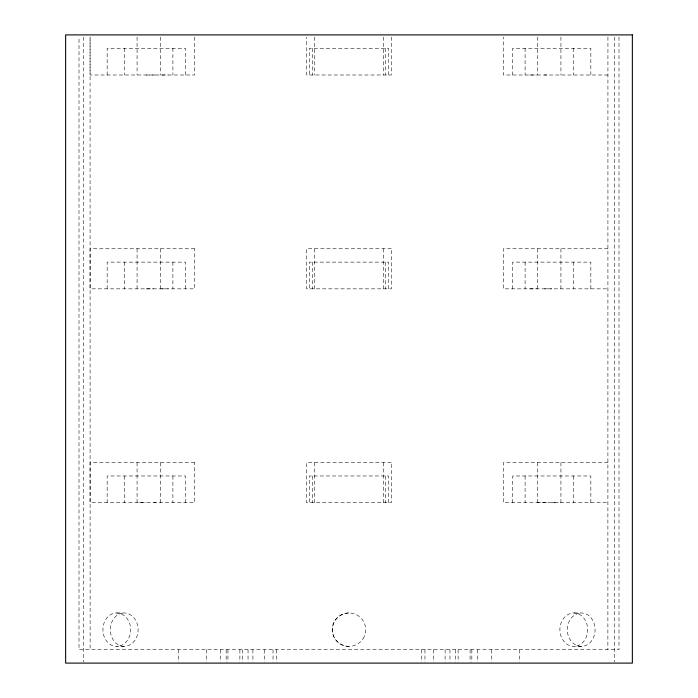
<?xml version="1.0" encoding="UTF-8"?>
<svg xmlns="http://www.w3.org/2000/svg" width="698" height="698" viewBox="0 0 698 698"><rect width="100%" height="100%" fill="white"/><g stroke="black" fill="none" stroke-linecap="round" stroke-linejoin="round"><path stroke-width="0.52" stroke-dasharray="3.49 2.62" d="M146.196 75L156.186 75M161.456 75L168.279 75M529.721 75L536.544 75M544.3 75L546.7 75M607.932 75L503.319 75L503.319 37.064M607.932 248.758L503.319 248.758L503.319 288.85L607.932 288.85M146.196 288.859L153.7 288.85M161.456 288.859L168.279 288.85M529.721 288.85L536.544 288.859M544.3 288.85L551.795 288.859M607.932 462.608L503.319 462.608L503.319 502.708L607.932 502.708M546.7 502.708L536.544 502.708M139.6 502.708L146.196 502.708M153.7 502.708L156.186 502.708M551.795 502.708L558.4 502.708M116.575 612.975L124 612.975A16.708 14.117 90 0 1 138.125 629.683A16.708 14.117 90 0 1 124 646.392L116.575 646.392A16.708 13.663 90 0 1 102.911 629.683A16.708 13.663 90 0 1 116.575 612.975A16.708 14.117 90 0 1 130.692 629.683A16.708 14.117 90 0 1 116.575 646.392M574 612.975L581.425 612.975A16.708 13.663 -90 0 1 595.089 629.683A16.708 13.663 -90 0 1 581.425 646.392L574 646.392A16.708 14.117 -90 0 1 559.875 629.683A16.708 14.117 -90 0 1 574 612.975A16.708 13.663 -90 0 1 587.664 629.683A16.708 13.663 -90 0 1 574 646.392M618.995 37.081L618.995 649.733L79.005 649.733L79.005 37.081M614.353 37.081L614.353 662.009M607.932 37.064L607.879 649.733M590.84 75L590.84 48.267L512.655 48.267L512.655 75M590.84 288.85L590.84 262.125L512.655 262.125L512.655 288.85M590.84 502.708L590.84 475.975L512.655 475.975L512.655 502.708M573.747 48.267L573.747 75M573.747 262.125L573.747 288.85M573.747 475.975L573.747 502.708M560.93 37.064L560.93 75M560.93 248.758L560.93 288.85M560.93 462.608L560.93 502.708M537.539 37.064L537.539 75M537.539 248.758L537.539 288.85M537.539 462.608L537.539 502.708M525.097 48.267L525.097 75M525.097 262.125L525.097 288.85M525.097 475.975L525.097 502.708M519.731 649.733L519.731 662.07M491.558 649.733L491.558 662.07M477.467 649.733L477.467 662.07M471.839 649.733L471.839 662.07M470.077 649.733L470.077 662.07M458.115 649.733L458.115 662.07M455.637 649.733L455.637 662.07M449.957 649.733L449.957 662.07M445.097 649.733L445.097 662.07M433.301 649.733L433.301 662.07M424.969 649.733L424.969 662.07M421.636 649.733L421.636 662.07M391.325 37.064L391.325 75L306.675 75L306.675 37.064M388.533 75L388.533 48.267L309.467 48.267L309.467 75M388.533 288.85L388.533 262.125L309.467 262.125L309.467 288.85M388.533 502.708L388.533 475.975L309.467 475.975L309.467 502.708M385.741 48.267L385.741 75M385.741 262.125L385.741 288.85M385.741 475.975L385.741 502.708M383.647 37.064L383.647 75M383.647 248.758L383.647 288.85M383.647 462.608L383.647 502.708M314.353 37.064L314.353 75M314.353 248.758L314.353 288.85M314.353 462.608L314.353 502.708M312.259 48.267L312.259 75M312.259 262.125L312.259 288.85M312.259 475.975L312.259 502.708M276.364 649.733L276.364 662.07M273.031 649.733L273.031 662.07M264.699 649.733L264.699 662.07M252.903 649.733L252.903 662.07M248.043 649.733L248.043 662.07M242.363 649.733L242.363 662.07M239.885 649.733L239.885 662.07M227.923 649.733L227.923 662.07M226.161 649.733L226.161 662.07M220.533 649.733L220.533 662.07M206.442 649.733L206.442 662.07M194.681 37.064L194.681 75L90.068 75L90.068 37.064L90.121 649.733M185.345 75L185.345 48.267L107.16 48.267L107.16 75M185.345 288.85L185.345 262.125L107.16 262.125L107.16 288.85M185.345 502.708L185.345 475.975L107.16 475.975L107.16 502.708M178.269 649.733L178.269 662.07M172.903 48.267L172.903 75M172.903 262.125L172.903 288.85M172.903 475.975L172.903 502.708M160.461 37.064L160.461 75M160.461 248.758L160.461 288.85M160.461 462.608L160.461 502.708M137.07 37.064L137.07 75M137.07 248.758L137.07 288.85M137.07 462.608L137.07 502.708M124.253 48.267L124.253 75M124.253 262.125L124.253 288.85M124.253 475.975L124.253 502.708M83.647 37.081L83.647 662.009M349 646.392A16.708 16.708 90 0 1 332.292 629.683A16.708 16.708 90 0 1 349 612.975M124 646.392A16.708 13.663 -90 0 1 110.336 629.683A16.708 13.663 -90 0 1 124 612.975M581.425 646.392A16.708 14.117 -90 0 1 567.308 629.683A16.708 14.117 -90 0 1 581.425 612.975M194.681 248.758L90.068 248.758L90.068 288.85L194.681 288.85L194.681 248.758M391.325 248.758L306.675 248.758L306.675 288.85L391.325 288.85L391.325 248.758M194.681 462.608L90.068 462.608L90.068 502.708L194.681 502.708L194.681 462.608M391.325 462.608L306.675 462.608L306.675 502.708L391.325 502.708L391.325 462.608M363.047 638.74A16.708 16.708 -90 0 0 349.82 612.992A16.708 16.708 -90 0 0 334.15 637.326A16.708 16.708 -90 0 0 363.047 638.74"/><path stroke-width="1.05" d="M632.362 34.9L65.638 34.9L65.638 663.1L632.362 663.1L632.362 34.9"/></g></svg>
